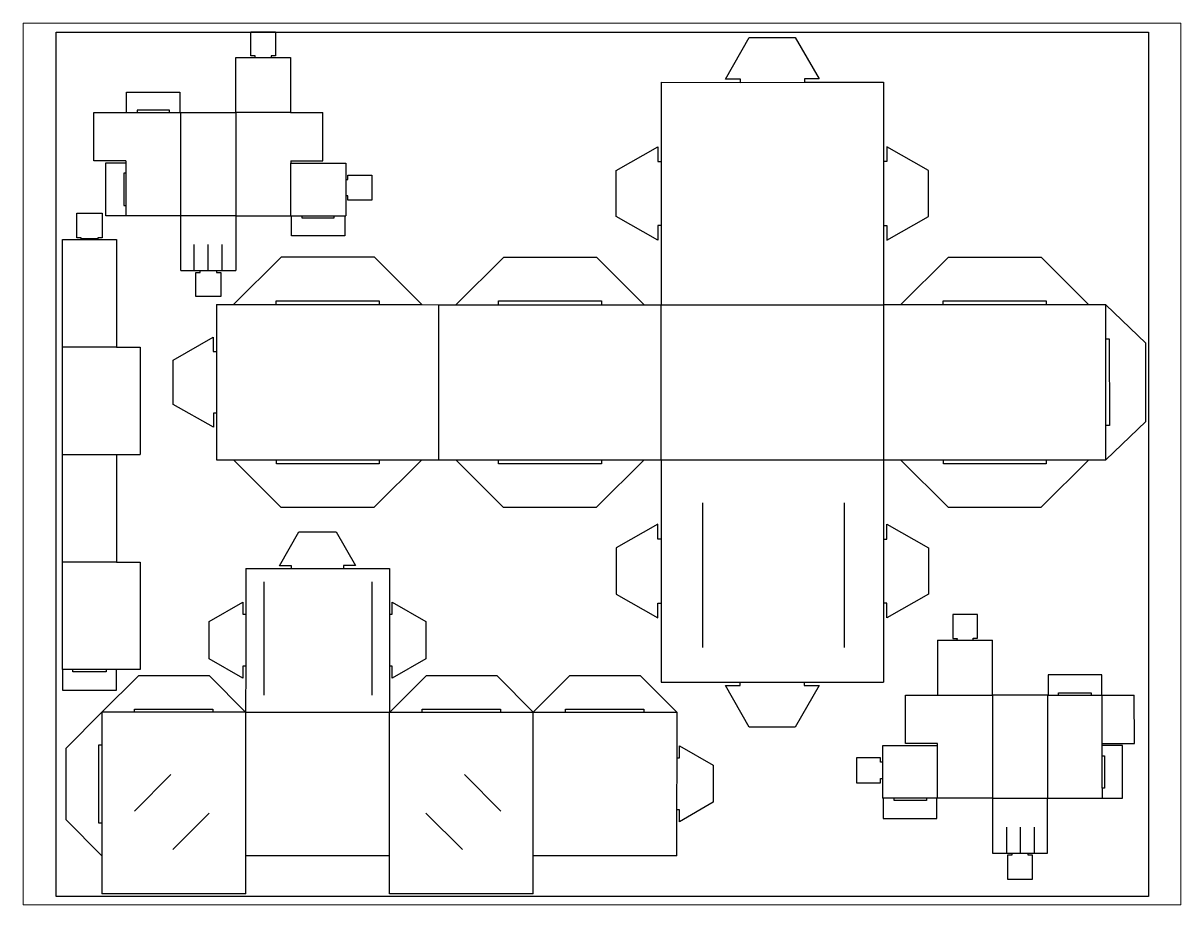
# Paper-space layout 'Sheet1' of a CAD drawing. Extents: x 1.05 to 9.45, y 0.8 to 7.2.
# The model-space entities are those that its viewports show. They can reach past a viewport. Long polylines and large blocks are cut down to what shows.
import ezdxf

# ---------------------------------------------------------------- set-up
doc = ezdxf.new("R2010")
doc.units = 0
doc.header["$MEASUREMENT"] = 0
doc.layers.get('0').update_dxf_attribs({"color": 3, "linetype": 'CONTINUOUS'})
doc.layers.add('DESIGN', color=1, linetype='CONTINUOUS')
picture_1 = doc.add_image_def('image1.png', size_in_pixel=(1482, 1173))

# ---------------------------------------------------------------- blocks, each defined once
blk = doc.blocks.new('hand 1')
at = {"layer": 'DESIGN'}
for p, q in [((303.74, 100.83), (295.64, 100.83)), ((295.64, 100.83), (295.64, 93.01)), ((303.74, 93.02), (303.74, 100.83)), ((290.74, 92.41), (290.74, 74.55)), ((295.64, 93.01), (297.05, 93.01)), ((297.05, 93.01), (297.04, 92.41)), ((302.33, 92.41), (302.32, 93.02)), ((302.32, 93.02), (303.74, 93.02)), ((308.61, 74.55), (308.61, 92.41)), ((344.19, 81.12), (326.77, 81.12)), ((326.77, 81.12), (326.77, 74.57)), ((344.19, 74.57), (344.19, 81.12)), ((280.24, 58.81), (280.29, 74.57)), ((326.46, 74.57), (308.59, 74.57)), ((330.12, 74.57), (330.12, 75.3)), ((330.12, 75.3), (340.68, 75.29)), ((340.68, 75.29), (340.68, 74.57)), ((354.8, 58.81), (354.75, 74.57)), ((290.68, 58.02), (272.82, 58.02)), ((290.7, 58.79), (280.24, 58.81)), ((344.33, 58.79), (354.8, 58.81)), ((350.89, 58.16), (344.33, 58.16)), ((350.89, 40.95), (350.89, 58.16)), ((264.35, 54.11), (264.35, 46.01)), ((272.16, 54.11), (264.35, 54.11)), ((272.16, 52.69), (272.16, 54.11)), ((344.33, 54.81), (345.04, 54.81)), ((345.04, 54.81), (345.03, 44.25)), ((272.82, 52.7), (272.16, 52.69)), ((264.35, 46.01), (272.17, 46.01)), ((272.17, 46.01), (272.17, 47.42)), ((272.17, 47.42), (272.82, 47.41)), ((345.03, 44.25), (344.33, 44.25)), ((273.06, 40.95), (273.06, 34.41)), ((276.57, 40.28), (276.57, 40.95)), ((287.13, 40.27), (276.57, 40.28)), ((287.13, 40.95), (287.13, 40.27)), ((290.48, 34.41), (290.48, 40.95)), ((308.57, 40.95), (290.7, 40.95)), ((308.57, 40.95), (308.57, 40.95)), ((308.58, 40.97), (308.58, 23.11)), ((326.45, 23.11), (326.45, 40.97)), ((326.47, 40.95), (344.33, 40.95)), ((326.47, 40.95), (326.47, 40.95)), ((273.06, 34.41), (290.48, 34.41)), ((313.11, 31.53), (313.11, 23.17)), ((317.65, 31.53), (317.65, 23.17)), ((322.2, 31.53), (322.2, 23.17)), ((314.88, 23.11), (314.89, 22.46)), ((320.16, 22.47), (320.17, 23.11)), ((314.89, 22.46), (313.47, 22.46)), ((313.47, 22.46), (313.47, 14.65)), ((321.57, 22.47), (320.16, 22.47)), ((321.57, 14.65), (321.57, 22.47)), ((313.47, 14.65), (321.57, 14.65))]:
    blk.add_line(p, q, dxfattribs=at)
at = {"layer": 'DESIGN', "linetype": 'ByBlock'}
for p, q in [((290.74, 92.41), (297.04, 92.41)), ((302.33, 92.41), (308.61, 92.41)), ((280.29, 74.57), (290.74, 74.55)), ((326.46, 74.57), (326.77, 74.57)), ((330.12, 74.57), (340.68, 74.57)), ((344.19, 74.57), (354.75, 74.57)), ((272.82, 58.02), (272.82, 52.7)), ((344.33, 58.16), (344.33, 58.79)), ((344.33, 44.25), (344.33, 54.81)), ((272.82, 47.41), (272.82, 40.95)), ((273.06, 40.95), (272.82, 40.95)), ((287.13, 40.95), (276.57, 40.95)), ((290.7, 40.95), (290.48, 40.95)), ((344.33, 40.95), (350.89, 40.95)), ((308.58, 23.11), (313.11, 23.11)), ((313.11, 23.11), (314.88, 23.11)), ((320.17, 23.07), (322.2, 23.07)), ((322.2, 23.07), (326.45, 23.11))]:
    blk.add_line(p, q, dxfattribs=at)
at = {"layer": 'DESIGN', "color": 2, "linetype": 'ByBlock'}
for p, q in [((297.04, 92.41), (302.33, 92.41)), ((290.74, 74.55), (308.61, 74.55)), ((326.77, 74.57), (330.12, 74.57)), ((340.68, 74.57), (344.19, 74.57)), ((344.33, 58.79), (344.33, 74.57)), ((344.33, 54.81), (344.33, 58.16)), ((272.82, 52.7), (272.82, 47.41)), ((344.33, 44.25), (344.33, 40.95)), ((276.57, 40.95), (273.06, 40.95)), ((290.48, 40.95), (287.13, 40.95)), ((314.88, 23.11), (317.65, 23.11)), ((317.65, 23.11), (320.17, 23.07))]:
    blk.add_line(p, q, dxfattribs=at)
at = {"layer": 'DESIGN', "color": 2}
for p, q in [((308.57, 74.57), (308.57, 40.95)), ((326.47, 74.57), (326.47, 40.95)), ((290.7, 40.95), (290.7, 58.79)), ((308.59, 40.95), (326.46, 40.95))]:
    blk.add_line(p, q, dxfattribs=at)
blk = doc.blocks.new('hand 2')
at = {"layer": 'DESIGN'}
for p, q in [((66.41, 284.33), (74.51, 284.33)), ((66.41, 276.52), (66.41, 284.33)), ((74.51, 284.33), (74.51, 276.51)), ((61.54, 258.05), (61.54, 275.91)), ((67.83, 276.52), (66.41, 276.52)), ((67.82, 275.91), (67.83, 276.52)), ((74.51, 276.51), (73.1, 276.51)), ((73.1, 276.51), (73.11, 275.91)), ((79.41, 275.91), (79.41, 258.05)), ((25.96, 264.62), (43.38, 264.62)), ((25.96, 258.07), (25.96, 264.62)), ((43.38, 264.62), (43.38, 258.07)), ((15.35, 242.31), (15.4, 258.07)), ((40.03, 258.8), (29.47, 258.79)), ((29.47, 258.79), (29.47, 258.07)), ((40.03, 258.07), (40.03, 258.8)), ((43.69, 258.07), (61.56, 258.07)), ((89.92, 242.31), (89.86, 258.07)), ((25.82, 242.29), (15.35, 242.31)), ((19.26, 224.45), (19.26, 241.66)), ((19.26, 241.66), (25.82, 241.66)), ((79.45, 242.29), (89.92, 242.31)), ((79.47, 241.52), (97.33, 241.52)), ((25.82, 238.31), (25.11, 238.31)), ((25.11, 238.31), (25.12, 227.75)), ((97.99, 236.19), (97.99, 237.61)), ((97.99, 237.61), (105.8, 237.61)), ((105.8, 237.61), (105.8, 229.51)), ((97.33, 236.2), (97.99, 236.19)), ((97.98, 230.92), (97.33, 230.91)), ((97.98, 229.51), (97.98, 230.92)), ((25.12, 227.75), (25.82, 227.75)), ((105.8, 229.51), (97.98, 229.51)), ((25.82, 224.45), (19.26, 224.45)), ((43.68, 224.45), (25.82, 224.45)), ((43.68, 224.45), (43.68, 224.45)), ((43.7, 206.61), (43.7, 224.47)), ((61.56, 224.47), (61.56, 206.61)), ((61.59, 224.45), (79.45, 224.45)), ((61.59, 224.45), (61.59, 224.45)), ((79.67, 217.91), (79.67, 224.45)), ((83.02, 224.45), (83.02, 223.77)), ((83.02, 223.77), (93.58, 223.78)), ((93.58, 223.78), (93.58, 224.45)), ((97.09, 224.45), (97.09, 217.91)), ((47.95, 215.03), (47.95, 206.61)), ((52.5, 215.03), (52.5, 206.61)), ((57.04, 215.03), (57.04, 206.61)), ((97.09, 217.91), (79.67, 217.91)), ((48.58, 198.15), (48.58, 205.97)), ((48.58, 205.97), (49.99, 205.97)), ((49.99, 205.97), (49.98, 206.61)), ((55.27, 206.61), (55.26, 205.96)), ((55.26, 205.96), (56.68, 205.96)), ((56.68, 205.96), (56.68, 198.15)), ((56.68, 198.15), (48.58, 198.15))]:
    blk.add_line(p, q, dxfattribs=at)
at = {"layer": 'DESIGN', "linetype": 'ByBlock'}
for p, q in [((61.54, 275.91), (67.82, 275.91)), ((73.11, 275.91), (79.41, 275.91)), ((15.4, 258.07), (25.96, 258.07)), ((29.47, 258.07), (40.03, 258.07)), ((43.38, 258.07), (43.69, 258.07)), ((79.41, 258.05), (89.86, 258.07)), ((25.82, 242.29), (25.82, 241.66)), ((79.45, 242.29), (79.45, 241.52)), ((97.33, 241.52), (97.33, 236.2)), ((25.82, 238.31), (25.82, 227.75)), ((97.33, 230.91), (97.33, 224.45)), ((79.47, 224.45), (79.67, 224.45)), ((83.02, 224.45), (93.58, 224.45)), ((97.09, 224.45), (97.33, 224.45)), ((43.7, 206.61), (47.95, 206.61)), ((47.95, 206.61), (49.98, 206.61)), ((55.27, 206.61), (57.04, 206.61)), ((57.04, 206.61), (61.56, 206.61))]:
    blk.add_line(p, q, dxfattribs=at)
at = {"layer": 'DESIGN', "color": 2, "linetype": 'ByBlock'}
for p, q in [((67.82, 275.91), (73.11, 275.91)), ((25.96, 258.07), (29.47, 258.07)), ((40.03, 258.07), (43.38, 258.07)), ((25.82, 241.66), (25.82, 238.31)), ((97.33, 236.2), (97.33, 230.91)), ((25.82, 227.75), (25.82, 224.45)), ((79.67, 224.45), (83.02, 224.45)), ((93.58, 224.45), (97.09, 224.45)), ((49.98, 206.61), (52.5, 206.61)), ((52.5, 206.61), (55.27, 206.61))]:
    blk.add_line(p, q, dxfattribs=at)
at = {"layer": 'DESIGN', "color": 2}
for p, q in [((43.69, 224.45), (43.69, 258.07)), ((79.41, 258.05), (61.54, 258.05)), ((61.59, 258.07), (61.59, 224.45)), ((79.47, 224.45), (79.47, 241.52)), ((43.7, 224.47), (61.56, 224.47))]:
    blk.add_line(p, q, dxfattribs=at)
blk = doc.blocks.new('feet')
at = {"layer": 'DESIGN'}
for p, q in [((8.64, 225.23), (16.95, 225.23)), ((8.64, 217.21), (8.64, 225.23)), ((16.95, 225.23), (16.95, 217.2)), ((4, 216.6), (21.59, 216.6)), ((4, 181.6), (4, 216.6)), ((10.1, 217.21), (8.64, 217.21)), ((10.09, 216.81), (10.1, 217.21)), ((15.52, 216.81), (10.09, 216.81)), ((16.95, 217.2), (15.51, 217.2)), ((15.51, 217.2), (15.52, 216.81)), ((21.59, 216.6), (21.59, 181.6)), ((4, 146.6), (4, 181.6)), ((29.25, 181.6), (29.25, 146.6)), ((4, 111.6), (4, 146.6)), ((21.58, 146.6), (21.58, 111.6)), ((4, 76.6), (4, 111.6)), ((29.25, 111.6), (29.25, 76.6)), ((7.36, 75.91), (7.36, 76.6)), ((18.19, 75.9), (7.36, 75.91)), ((18.19, 76.6), (18.19, 75.9)), ((21.63, 69.92), (21.63, 76.6)), ((4, 69.92), (21.63, 69.92))]:
    blk.add_line(p, q, dxfattribs=at)
at = {"layer": 'DESIGN', "color": 2}
for p, q in [((21.59, 181.6), (4, 181.6)), ((4, 146.6), (21.58, 146.6)), ((21.58, 111.6), (4, 111.6))]:
    blk.add_line(p, q, dxfattribs=at)
at = {"layer": 'DESIGN', "linetype": 'ByBlock'}
for p, q in [((21.59, 181.6), (29.25, 181.6)), ((21.58, 146.6), (29.25, 146.6)), ((21.58, 111.6), (29.25, 111.6)), ((4, 76.6), (4, 69.92)), ((18.19, 76.6), (7.36, 76.6)), ((29.25, 76.6), (21.63, 76.6))]:
    blk.add_line(p, q, dxfattribs=at)
at = {"layer": 'DESIGN', "color": 2, "linetype": 'ByBlock'}
for p, q in [((7.36, 76.6), (4, 76.6)), ((21.63, 76.6), (18.19, 76.6))]:
    blk.add_line(p, q, dxfattribs=at)
blk = doc.blocks.new('body')
at = {"layer": 'DESIGN'}
for p, q in [((75.1, 110.37), (81.36, 121.37)), ((81.36, 121.37), (93.51, 121.37)), ((93.51, 121.37), (99.81, 110.38)), ((79.01, 110.37), (75.1, 110.37)), ((79.01, 109.5), (79.01, 110.37)), ((99.81, 110.38), (95.9, 110.38)), ((95.9, 110.38), (95.92, 109.5)), ((69.99, 105.11), (69.99, 68.24)), ((105.12, 105.11), (105.12, 68.24)), ((52.19, 92.17), (63.18, 98.48)), ((63.18, 98.48), (63.18, 94.56)), ((111.69, 94.56), (111.69, 98.48)), ((111.69, 98.48), (122.69, 92.22)), ((63.18, 94.56), (64.07, 94.58)), ((110.84, 94.56), (111.69, 94.56)), ((52.19, 80.02), (52.19, 92.17)), ((122.69, 92.22), (122.69, 80.06)), ((63.19, 73.76), (52.19, 80.02)), ((122.69, 80.06), (111.7, 73.76)), ((64.07, 77.67), (63.19, 77.67)), ((63.19, 77.67), (63.19, 73.76)), ((111.7, 77.67), (110.84, 77.65)), ((111.7, 73.76), (111.7, 77.67)), ((52.26, 74.46), (29.14, 74.46)), ((64.03, 62.69), (52.26, 74.46)), ((122.76, 74.46), (110.92, 62.69)), ((145.88, 74.46), (122.76, 74.46)), ((157.59, 62.68), (145.88, 74.46)), ((169.43, 74.46), (157.59, 62.68)), ((192.55, 74.46), (169.43, 74.46)), ((204.33, 62.68), (192.55, 74.46)), ((27.9, 63.69), (53.39, 63.7)), ((27.9, 62.69), (27.9, 63.69)), ((53.39, 63.7), (53.39, 62.69)), ((121.52, 63.69), (147.01, 63.7)), ((121.52, 62.69), (121.52, 63.69)), ((147.01, 63.7), (147.01, 62.69)), ((168.19, 63.69), (193.68, 63.7)), ((168.19, 62.68), (168.19, 63.69)), ((193.68, 63.7), (193.68, 62.68)), ((5.5, 50.88), (5.5, 27.76)), ((16.28, 26.52), (16.26, 52.01)), ((16.26, 52.01), (17.3, 52.01)), ((205.22, 47.82), (205.22, 51.74)), ((205.22, 51.74), (216.22, 45.48)), ((204.36, 47.83), (205.22, 47.82)), ((216.22, 45.48), (216.22, 33.33)), ((27.87, 30.5), (39.71, 42.34)), ((147.1, 30.5), (135.25, 42.34)), ((205.23, 30.93), (204.36, 30.91)), ((216.22, 33.33), (205.23, 27.02)), ((205.23, 27.02), (205.23, 30.93)), ((5.5, 27.76), (17.3, 15.9)), ((17.3, 26.53), (16.28, 26.52)), ((40.38, 17.99), (52.22, 29.83)), ((134.59, 17.99), (122.74, 29.83)), ((110.83, 15.92), (64.06, 15.92)), ((204.36, 15.92), (157.59, 15.92)), ((64.07, 3.51), (17.3, 3.51)), ((157.59, 3.51), (110.83, 3.51))]:
    blk.add_line(p, q, dxfattribs=at)
at = {"layer": 'DESIGN', "linetype": 'ByBlock'}
for p, q in [((64.07, 109.5), (64.07, 94.58)), ((64.07, 109.5), (79.01, 109.5)), ((95.92, 109.5), (110.84, 109.5)), ((110.84, 109.5), (110.84, 94.56)), ((64.07, 77.67), (64.03, 62.69)), ((110.84, 77.65), (110.83, 62.69)), ((17.3, 62.69), (29.14, 74.46)), ((5.5, 50.88), (17.3, 62.69)), ((53.39, 62.68), (27.9, 62.69)), ((121.52, 62.73), (147.01, 62.69)), ((168.19, 62.68), (193.68, 62.68)), ((204.44, 47.83), (204.44, 62.68)), ((17.3, 52.01), (17.3, 26.53)), ((204.36, 15.92), (204.36, 30.91)), ((17.3, 15.9), (17.3, 3.51)), ((64.07, 3.51), (64.07, 15.92)), ((110.83, 3.51), (110.83, 15.92)), ((157.59, 3.51), (157.59, 15.92))]:
    blk.add_line(p, q, dxfattribs=at)
at = {"layer": 'DESIGN', "color": 2, "linetype": 'ByBlock'}
for p, q in [((79.01, 109.5), (95.92, 109.5)), ((64.07, 94.58), (64.07, 77.67)), ((110.84, 94.56), (110.84, 77.65)), ((27.9, 62.69), (17.3, 62.69)), ((17.3, 62.69), (17.3, 52.01)), ((64.06, 62.68), (53.39, 62.68)), ((64.07, 15.92), (64.07, 62.68)), ((110.83, 15.92), (110.83, 62.68)), ((110.92, 62.69), (121.52, 62.73)), ((147.01, 62.69), (157.59, 62.68)), ((157.59, 15.92), (157.59, 62.68)), ((157.59, 62.68), (168.19, 62.68)), ((193.68, 62.68), (204.36, 62.68)), ((204.36, 30.91), (204.44, 47.83)), ((17.3, 26.53), (17.3, 15.9))]:
    blk.add_line(p, q, dxfattribs=at)
at = {"layer": 'DESIGN', "color": 2}
blk.add_line((64.06, 62.68), (110.83, 62.68), dxfattribs=at)
blk = doc.blocks.new('head')
at = {"layer": 'DESIGN'}
for p, q in [((220.74, 268.8), (228.45, 282.36)), ((228.45, 282.36), (243.42, 282.36)), ((243.42, 282.36), (251.2, 268.82)), ((225.56, 268.8), (220.74, 268.8)), ((225.56, 267.73), (225.56, 268.8)), ((251.2, 268.82), (246.37, 268.82)), ((246.37, 268.82), (246.4, 267.73)), ((185.12, 238.99), (198.66, 246.76)), ((198.66, 246.76), (198.66, 241.94)), ((273.21, 246.76), (273.22, 241.96)), ((286.76, 238.99), (273.21, 246.76)), ((198.66, 241.94), (199.77, 241.97)), ((273.22, 241.96), (272.16, 241.96)), ((185.12, 224.02), (185.12, 238.99)), ((286.76, 224.02), (286.76, 238.99)), ((198.68, 216.3), (185.12, 224.02)), ((273.2, 216.3), (286.76, 224.02)), ((199.77, 221.12), (198.68, 221.12)), ((198.68, 221.12), (198.68, 216.3)), ((272.16, 221.13), (273.2, 221.11)), ((273.2, 221.11), (273.2, 216.3)), ((76.11, 210.77), (60.62, 195.36)), ((106.47, 210.77), (76.11, 210.77)), ((121.89, 195.36), (106.47, 210.77)), ((148.44, 210.75), (132.95, 195.34)), ((178.8, 210.75), (148.44, 210.75)), ((194.22, 195.34), (178.8, 210.75)), ((293.18, 210.74), (277.69, 195.33)), ((323.54, 210.74), (293.18, 210.74)), ((338.96, 195.33), (323.54, 210.74)), ((74.49, 196.62), (107.96, 196.63)), ((74.49, 195.36), (74.49, 196.62)), ((107.96, 196.63), (107.96, 195.36)), ((146.82, 196.6), (180.29, 196.62)), ((146.82, 195.34), (146.82, 196.6)), ((180.29, 196.62), (180.29, 195.34)), ((291.56, 196.59), (325.03, 196.61)), ((291.56, 195.33), (291.56, 196.59)), ((325.03, 196.61), (325.03, 195.33)), ((357.5, 182.81), (344.49, 195.33)), ((40.98, 177.26), (54.02, 184.74)), ((54.02, 184.74), (54.02, 180.1)), ((344.49, 184.18), (345.59, 184.18)), ((345.59, 184.18), (345.61, 156.02)), ((357.5, 157.27), (357.5, 182.81)), ((40.98, 162.84), (40.98, 177.26)), ((54.02, 180.1), (55.09, 180.13)), ((54.04, 155.42), (40.98, 162.84)), ((55.09, 160.07), (54.04, 160.04)), ((54.04, 160.04), (54.04, 155.42)), ((344.49, 144.83), (357.5, 157.27)), ((345.61, 156.02), (344.49, 156.02)), ((60.6, 144.86), (76.04, 129.42)), ((74.55, 143.55), (74.55, 144.86)), ((108.02, 143.57), (74.55, 143.55)), ((106.4, 129.42), (121.91, 144.86)), ((108.02, 144.86), (108.02, 143.57)), ((132.93, 144.84), (148.37, 129.4)), ((146.88, 143.54), (146.88, 144.84)), ((180.35, 143.55), (146.88, 143.54)), ((178.73, 129.4), (194.24, 144.84)), ((180.35, 144.84), (180.35, 143.55)), ((277.67, 144.83), (293.11, 129.39)), ((291.62, 143.53), (291.62, 144.83)), ((325.09, 143.54), (291.62, 143.53)), ((323.47, 129.39), (338.98, 144.83)), ((325.09, 144.83), (325.09, 143.54)), ((76.04, 129.42), (106.4, 129.42)), ((148.37, 129.4), (178.73, 129.4)), ((213.36, 83.77), (213.36, 130.81)), ((259.42, 83.77), (259.42, 130.81)), ((293.11, 129.39), (323.47, 129.39)), ((198.68, 123.84), (185.11, 116.13)), ((198.68, 119.04), (198.68, 123.84)), ((273.19, 119.02), (273.2, 123.84)), ((273.2, 123.84), (286.76, 116.13)), ((199.71, 119.01), (198.68, 119.04)), ((272.1, 119.02), (273.19, 119.02)), ((185.11, 116.13), (185.11, 101.15)), ((286.76, 116.13), (286.76, 101.15)), ((185.11, 101.15), (198.66, 93.38)), ((198.66, 93.38), (198.65, 98.18)), ((198.65, 98.18), (199.71, 98.18)), ((273.21, 98.2), (272.1, 98.17)), ((286.76, 101.15), (273.21, 93.38)), ((273.21, 93.38), (273.21, 98.2)), ((225.5, 71.33), (225.47, 72.41)), ((246.31, 72.41), (246.31, 71.34)), ((220.68, 71.33), (225.5, 71.33)), ((228.45, 57.78), (220.68, 71.33)), ((251.13, 71.34), (243.42, 57.78)), ((246.31, 71.34), (251.13, 71.34)), ((243.42, 57.78), (228.45, 57.78))]:
    blk.add_line(p, q, dxfattribs=at)
at = {"layer": 'DESIGN', "linetype": 'ByBlock'}
for p, q in [((199.77, 267.73), (199.77, 241.97)), ((199.77, 267.73), (225.56, 267.64)), ((246.4, 267.73), (272.16, 267.73)), ((272.16, 267.73), (272.16, 241.96)), ((199.77, 221.12), (199.77, 195.33)), ((272.16, 221.13), (272.12, 195.34)), ((55.09, 195.36), (60.62, 195.36)), ((55.09, 195.36), (55.09, 180.13)), ((74.49, 195.36), (107.96, 195.36)), ((121.89, 195.36), (127.42, 195.34)), ((127.42, 195.34), (132.95, 195.34)), ((146.82, 195.34), (180.29, 195.34)), ((194.22, 195.34), (199.77, 195.34)), ((277.69, 195.33), (272.16, 195.34)), ((325.03, 195.33), (291.56, 195.33)), ((344.49, 195.33), (338.96, 195.33)), ((344.49, 156.02), (344.41, 184.18)), ((55.09, 160.07), (55.09, 144.86)), ((55.09, 144.86), (60.6, 144.86)), ((74.55, 144.86), (108.02, 144.86)), ((121.91, 144.86), (127.42, 144.86)), ((127.42, 144.84), (132.93, 144.84)), ((146.88, 144.84), (180.35, 144.84)), ((194.24, 144.84), (199.71, 144.84)), ((199.71, 144.81), (199.71, 119.01)), ((272.1, 144.81), (277.67, 144.83)), ((272.1, 144.81), (272.1, 119.02)), ((291.62, 144.83), (325.09, 144.83)), ((338.98, 144.83), (344.49, 144.83)), ((199.71, 98.18), (199.71, 72.41)), ((272.1, 98.17), (272.1, 72.41)), ((199.71, 72.41), (225.47, 72.41)), ((246.31, 72.41), (272.1, 72.41))]:
    blk.add_line(p, q, dxfattribs=at)
at = {"layer": 'DESIGN', "color": 2, "linetype": 'ByBlock'}
for p, q in [((225.56, 267.64), (246.4, 267.73)), ((199.77, 241.97), (199.77, 221.12)), ((272.16, 241.96), (272.16, 221.13)), ((60.62, 195.36), (74.49, 195.36)), ((107.96, 195.36), (121.89, 195.36)), ((132.95, 195.34), (146.82, 195.34)), ((180.29, 195.34), (194.22, 195.34)), ((291.56, 195.33), (277.69, 195.33)), ((338.96, 195.33), (325.03, 195.33)), ((344.41, 184.18), (344.49, 195.33)), ((55.09, 180.13), (55.09, 160.07)), ((344.49, 144.83), (344.49, 156.02)), ((60.6, 144.86), (74.55, 144.86)), ((108.02, 144.86), (121.91, 144.86)), ((132.93, 144.84), (146.88, 144.84)), ((180.35, 144.84), (194.24, 144.84)), ((277.67, 144.83), (291.62, 144.83)), ((325.09, 144.83), (338.98, 144.83)), ((199.71, 119.01), (199.71, 98.18)), ((272.1, 119.02), (272.1, 98.17)), ((225.47, 72.41), (246.31, 72.41))]:
    blk.add_line(p, q, dxfattribs=at)
at = {"layer": 'DESIGN', "color": 2}
for p, q in [((127.42, 144.84), (127.42, 195.34)), ((199.77, 144.83), (199.77, 195.33)), ((199.77, 195.33), (272.11, 195.33)), ((272.11, 195.33), (272.11, 144.83)), ((199.71, 144.81), (272.1, 144.81))]:
    blk.add_line(p, q, dxfattribs=at)

msp = doc.modelspace()

# ---------------------------------------------------------------- block references
at = {"layer": 'DESIGN', "linetype": 'ByBlock'}
for name, p in [('hand 2', (-0.71, -0.15)), ('head', (-0.49, 0)), ('feet', (0.45, -0.06)), ('body', (0, 0)), ('hand 1', (-1.51, -6.3))]:
    msp.add_blockref(name, p, dxfattribs=at)

# ---------------------------------------------------------------- pictures from other files: only their frames are drawn
at = {"linetype": 'ByBlock'}
image = msp.add_image(picture_1, insert=(2.4, 2.65), size_in_units=(355.47, 281.36), dxfattribs=at)
image.dxf.flags = 15

psp = doc.layouts.new('Sheet1')

# ---------------------------------------------------------------- viewports
at = {"layer": '0'}
psp.add_viewport(center=(5.25, 4), size=(8.4, 6.4), view_center_point=(180.0166, 143.4712), view_height=287.034236, dxfattribs=at)

doc.saveas('drawing.dxf')
